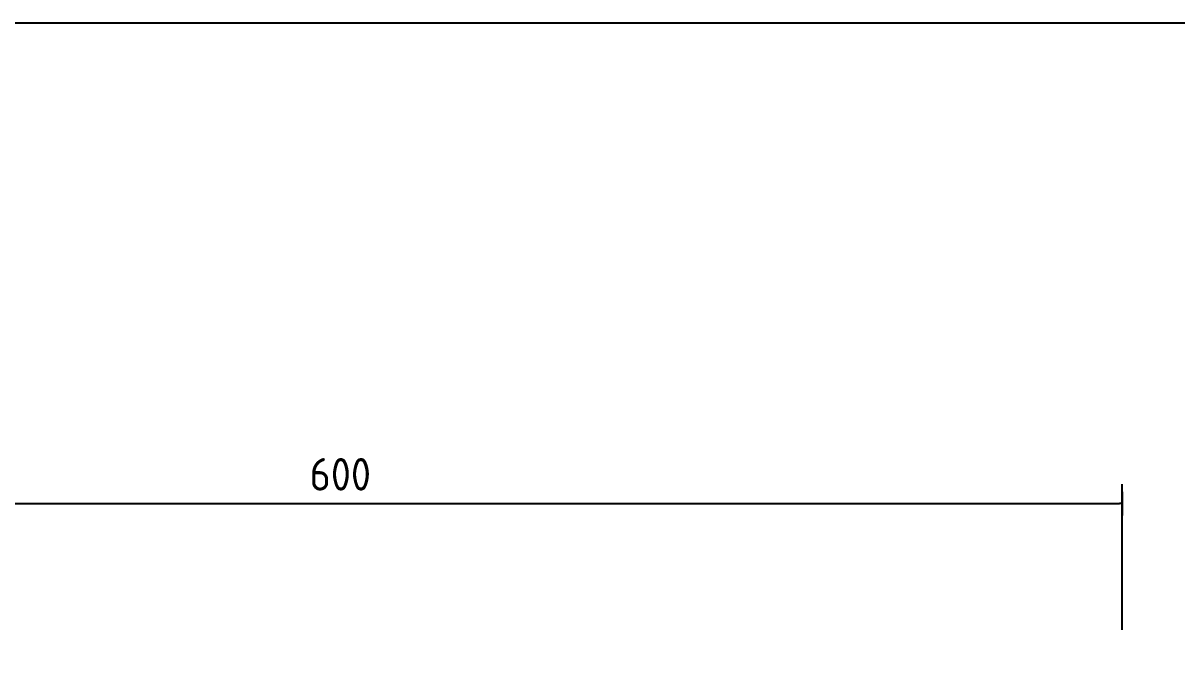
# Model space of a CAD drawing. Header units: millimetres. Extents: x 0 to 420, y 0 to 297.
# Drawn here: x 168.8 to 257.3, y 243.9 to 292.5 of the extents above; entities that cross this region are included whole.
import ezdxf
from ezdxf.enums import TextEntityAlignment as Align

# ---------------------------------------------------------------- set-up
doc = ezdxf.new("R2010")
doc.units = ezdxf.units.MM
doc.header["$LTSCALE"] = 10
doc.header["$MEASUREMENT"] = 0
for name, color, linetype in [('T25', 1, 'Continuous'), ('TBLK18', 4, 'Continuous'), ('TBLK25', 1, 'Continuous'), ('TBLK35', 3, 'Continuous'), ('TBLK50', 7, 'Continuous')]:
    doc.layers.add(name, color=color, linetype=linetype)
doc.styles.add('ISO', font='isocp2.shx')
doc.dimstyles.new('SIGNSDIM', dxfattribs={"dimtxt": 2.5, "dimasz": 0.2, "dimexe": 1.5, "dimexo": 2, "dimgap": 1, "dimtad": 1, "dimdec": 4, "dimlfac": 5, "dimrnd": 1, "dimdsep": 46, "dimtxsty": 'ISO', "dimblk": 'SGNDIM', "dimcen": 2.5, "dimse2": 1, "dimadec": 0, "dimazin": 0, "dimtfac": 1, "dimtdec": 4, "dimtix": 1, "dimtmove": 0, "dimatfit": 3, "dimldrblk": 'SGNDIM', "dimfxl": 1, "dimtolj": 1, "dimtzin": 0, "dimarcsym": 0})

# ---------------------------------------------------------------- blocks, each defined once
blk = doc.blocks.new('A3BBLK')
at = {"layer": 'TBLK50'}
blk.add_line((415.5, 292.5), (13, 292.5), dxfattribs=at)
blk = doc.blocks.new('a3_in_vtblk std dwg')
blk.add_blockref('A3BBLK', (0, 0))
at = {"layer": 'TBLK18', "style": 'ISO'}
blk.add_attdef('MR_DIRECTORATE', text='', height=1.5, dxfattribs=at).set_placement((381.5, 68.119), align=Align.CENTER)
for tag, p in [('STREET_NAME', (355.514, 62.1)), ('SUBURB_POSTCODE', (388.488, 62.1)), ('TELEPHONE_NO.', (368.306, 59.836)), ('FAX_NO.', (393.555, 59.836))]:
    blk.add_attdef(tag, p, '', height=1.5, dxfattribs=at)
at = {"layer": 'TBLK25', "style": 'ISO'}
for tag, height, p in [('MR_BRANCH', 2, (381.5, 65.199)), ('ROAD_SECTION', 1.75, (384.5, 29.162)), ('SLK', 1.75, (384.5, 26.108)), ('CHAINAGE', 1.75, (384.5, 19.205))]:
    blk.add_attdef(tag, text='', height=height, dxfattribs=at).set_placement(p, align=Align.CENTER)
for tag, p, height in [('FILE_NUMBER', (371.773, 54.237), 2.5), ('DESIGNED_/_DRAWN', (371.773, 49.487), 2), ('VERIFIED', (371.773, 44.487), 2), ('APPROVED', (371.773, 39.487), 2), ('LOCAL_AUTHORITY', (370.48, 16.733), 1.25)]:
    blk.add_attdef(tag, p, '', height=height, dxfattribs=at)
at = {"layer": 'TBLK35', "style": 'ISO', "width": 0.9}
for tag, p in [('ROAD_PROJECT&NUMBER', (384.5, 32.231)), ('DRAWING_DESCRIPTION', (384.5, 22.288))]:
    blk.add_attdef(tag, text='', height=2.5, dxfattribs=at).set_placement(p, align=Align.CENTER)
at = {"layer": 'TBLK50', "style": 'ISO'}
blk.add_attdef('MRWA_DRG_NUMBER', (356.288, 6.085), '', height=5, dxfattribs=at)
blk = doc.blocks.new('SGNDIM')
for p, q in [((0, 4.5), (0, -4.5)), ((0, 0), (-1, 0))]:
    blk.add_line(p, q)
blk = doc.blocks.new('*D10')
at = {"layer": 'Defpoints', "color": 0}
for p in [(253.136, 255.603), (133.196, 243.908), (253.136, 243.908)]:
    blk.add_point(p, dxfattribs=at)
at = {"layer": 'T25', "color": 0, "lineweight": -2}
for p, q in [((133.196, 245.908), (133.196, 257.103)), ((253.136, 245.908), (253.136, 257.103)), ((133.396, 255.603), (252.936, 255.603))]:
    blk.add_line(p, q, dxfattribs=at)
at = {"layer": 'T25', "color": 0, "lineweight": -2, "xscale": 0.2, "yscale": 0.2, "zscale": 0.2, "rotation": 180}
blk.add_blockref('SGNDIM', (133.196, 255.603), dxfattribs=at)
at = {"layer": 'T25', "color": 0, "lineweight": -2, "xscale": 0.2, "yscale": 0.2, "zscale": 0.2}
blk.add_blockref('SGNDIM', (253.136, 255.603), dxfattribs=at)
at = {"layer": 'T25', "color": 0, "insert": (193.166, 257.853), "char_height": 2.5, "attachment_point": 5, "style": 'ISO'}
blk.add_mtext('\\A1;600', dxfattribs=at)

msp = doc.modelspace()

# ---------------------------------------------------------------- block references
msp.add_blockref('a3_in_vtblk std dwg', (0, 0))

# ---------------------------------------------------------------- dimensions: what is measured, and where the dimension line sits
at = {"layer": 'T25'}
dim = msp.add_linear_dim(base=(253.135686674, 255.6025663353), p1=(133.195656689, 243.9084134118), p2=(253.135686674, 243.9084134118), dimstyle='SIGNSDIM', override={"dimse2": 0}, dxfattribs=at)
dim.commit()
dim.dimension.update_dxf_attribs({"geometry": '*D10', "text_midpoint": (193.1656716815, 257.8525663353)})

doc.saveas('drawing.dxf')
